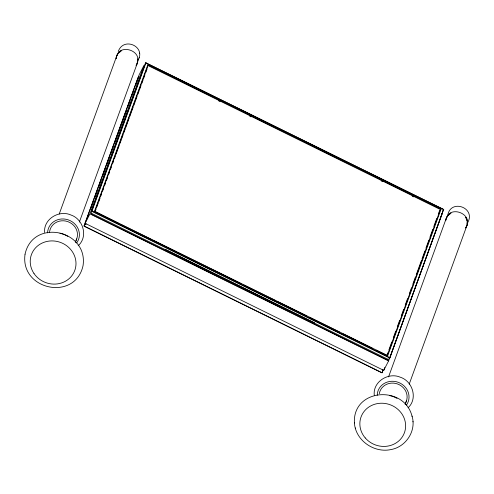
<?xml version="1.0" encoding="UTF-8"?>
<svg xmlns="http://www.w3.org/2000/svg" width="494" height="494" viewBox="0 0 494 494"><rect width="100%" height="100%" fill="white"/><g stroke="black" fill="none" stroke-linecap="round" stroke-linejoin="round"><path stroke-width="0.74" d="M377.293 395.206L377.299 394.045A16.043 14.876 20 0 1 398.417 382.375A16.043 14.876 20 0 1 406.469 405.068M467.25 223.584L467.287 221.3L465.823 217.304L467.287 221.3L466.954 225.431L409.211 384.134M137.635 58.872L137.159 63.633L79.367 222.078M412.033 416.072C416.646 430.811 405.889 447.021 390.896 449.583C373.909 453.264 355.242 440.228 354.371 422.531C352.944 388.309 404.506 384.826 412.107 416.498M116.232 58.761C117.121 42.188 144.013 50.005 136.733 64.529M137.499 60.941L137.369 63.016L136.029 65.467M137.474 61.188C147.113 46.881 123.593 36.105 118.257 51.493M139.259 57.817L139.283 57.502M139.524 53.673L139.567 53.068M447.607 216.743C449.058 197.643 477.593 207.536 467.126 223.603M145.15 64.344L145.464 63.047L145.958 62.824L443.593 209.382L389.778 358.033L388.58 359.243L387.759 359.2L91.73 213.433L91.273 212.846L91.291 211.827L145.6 62.812L331.332 154.27M116.115 58.409L116.362 56.693L118.035 53.624L121.154 50.857L119.375 52.284M445.755 220.744C447.768 203.577 474.901 213.68 465.743 227.876M59.237 213.964L117.066 55.05M75.397 242.505L76.706 238.911M85.085 223.313L139.16 74.742L144.026 65.288L89.945 213.865L85.085 223.313L383.733 370.37L388.593 360.923L442.673 212.346L441.284 215.051M84.567 225.591L85.092 224.146M86.932 219.089L88.772 214.032M90.877 208.252L93.243 201.75M94.817 197.421L97.188 190.919M98.763 186.584L101.128 180.082M102.709 175.747L105.599 167.806M106.648 164.916L109.545 156.969M110.594 154.079L113.484 146.131M114.54 143.248L117.43 135.3M117.955 133.855L123.21 119.406M124 117.245L126.631 110.02M127.946 106.408L130.046 100.628M131.886 95.57L133.726 90.519M135.831 84.74L138.197 78.237M443.593 209.382L389.778 358.033L91.594 211.204L92.026 211L145.958 62.824M118.949 223.541L94.533 211.278L147.83 64.85L441.025 209.221L387.728 355.649L387.21 355.637L440.395 209.518L441.025 209.221M94.817 211.654L147.996 65.535L147.83 64.85M95.262 211.271L96.052 209.104M96.843 206.937L98.158 203.324M98.683 201.879L99.998 198.267M100.782 196.106L101.573 193.938M102.622 191.048L103.413 188.881M104.728 185.269L105.512 183.101M106.568 180.217L107.352 178.05M108.668 174.438L109.458 172.27M110.508 169.38L111.298 167.213M112.613 163.607L113.404 161.439M114.454 158.549L115.244 156.382M116.028 154.214L117.344 150.608M117.868 149.163L119.184 145.551M119.974 143.383L121.289 139.771M121.814 138.326L123.13 134.72M123.914 132.553L125.229 128.94M125.754 127.495L127.335 123.16M127.86 121.715L129.175 118.109M129.7 116.664L131.274 112.329M131.799 110.884L133.114 107.272M133.639 105.827L135.22 101.498M135.745 100.054L137.06 96.441M137.845 94.274L139.16 90.661M139.685 89.216L141 85.61M141.79 83.443L143.106 79.83M143.631 78.385L144.946 74.773M145.73 72.606L147.045 68.999M387.061 354.951L387.852 352.784M388.901 349.9L391.791 341.953M393.372 337.618L395.737 331.122M397.312 326.787L399.677 320.291M401.258 315.956L403.623 309.454M405.197 305.119L407.562 298.623M409.403 293.566L411.508 287.792M412.823 284.18L415.448 276.955M416.238 274.788L421.493 260.344M422.018 258.899L424.914 250.958M425.964 248.068L428.854 240.127M429.91 237.237L432.8 229.29M433.849 226.4L436.739 218.459M438.32 214.124L439.635 210.512M382.949 370.605L382.165 372.766L381.683 372.742L84.301 226.314L84.029 225.962L138.036 77.595L139.024 76.447M383.733 370.37L384.789 367.474M388.55 376.897L446.422 217.903L447.65 215.798L450.892 213.124L447.65 215.798L445.829 219.515M405.142 404.512L406.451 400.918M465.657 227.919L467.176 224.819M91.73 213.433L91.334 214.205L387.364 359.972L387.759 359.2M443.445 210.259L443.785 209.641L332.024 154.61M442.828 210.919L443.161 210.611M78.157 245.753C88.346 236.836 83.313 219.157 71.019 215.032C59.231 209.635 43.361 218.972 44.608 232.464M408.093 407.772C418.072 398.615 412.614 381.053 400.233 377.188C388.333 372.031 372.704 381.745 374.267 395.2M86.289 223.973L84.826 224.807L84.029 225.962L382.165 372.766L382.622 371.445L382.356 369.759M389.791 395.614L392.52 396.349M59.959 233.199L64.035 234.397M393.205 396.534L397.028 398.368M147.996 65.535L440.395 209.518M218.626 100.838L220.009 101.517M249.742 116.158L251.125 116.843M381.121 180.853L382.504 181.533M412.237 196.174L413.62 196.853M94.533 211.278L387.728 355.649M120.332 224.22L152.053 239.843M153.43 240.522L176.191 251.724M177.568 252.403L209.289 268.026M210.672 268.705L241.016 283.649M243.77 285.001L275.498 300.624M276.875 301.303L306.527 315.907M309.973 317.605L339.631 332.203M343.077 333.901L372.729 348.505M376.181 350.203L386.524 355.297M92.026 211L389.661 357.557M165.262 249.279L314.585 322.804M89.945 213.865L388.593 360.923M64.665 234.718L67.814 236.311M412.928 421.425L413.015 421.901M354.371 422.531L354.451 423.006M355.279 427.934L355.353 428.36M47.585 232.896A16.043 14.876 20 0 1 68.32 219.892A16.043 14.876 20 0 1 76.681 242.962M49.746 230.908A14.104 13.079 20 0 1 67.999 221.689A14.104 13.079 20 0 1 75.959 240.522M49.524 232.588A14.104 13.079 20 0 1 49.647 231.464M379.293 393.706A14.104 13.079 20 0 1 397.756 384.048A14.104 13.079 20 0 1 405.228 403.462M25.052 254.175C19.791 290.021 75.212 301.692 83.054 265.624C88.315 229.778 32.894 218.107 25.052 254.175M33.987 273.485A23.076 21.396 20 0 0 73.563 273.126A23.076 21.396 20 0 0 51.771 240.905A23.076 21.396 20 0 0 33.987 273.485M365.245 437.931A23.076 21.396 20 0 0 404.271 433.133A23.076 21.396 20 0 0 378.707 403.4A23.076 21.396 20 0 0 365.245 437.931"/></g></svg>
